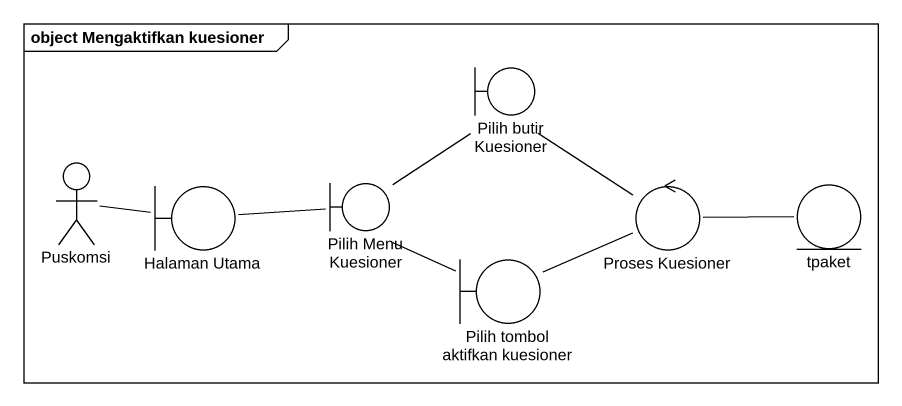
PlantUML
@startuml
mainframe object Mengaktifkan kuesioner
boundary "Pilih butir Kuesioner" as Pilih_butir_Kuesioner
actor Puskomsi
boundary "Halaman Utama" as Halaman_Utama
boundary "Pilih Menu Kuesioner" as Pilih_Menu_Kuesioner
control "Proses Kuesioner" as Proses_Kuesioner
entity tpaket
boundary "Pilih tombol aktifkan kuesioner" as Pilih_tombol_aktifkan
Pilih_butir_Kuesioner -- Proses_Kuesioner
Puskomsi -right- Halaman_Utama
Halaman_Utama -right- Pilih_Menu_Kuesioner
Pilih_Menu_Kuesioner -up- Pilih_butir_Kuesioner
Pilih_Menu_Kuesioner -- Pilih_tombol_aktifkan
Proses_Kuesioner -right- tpaket
Pilih_tombol_aktifkan -right- Proses_Kuesioner
@enduml
